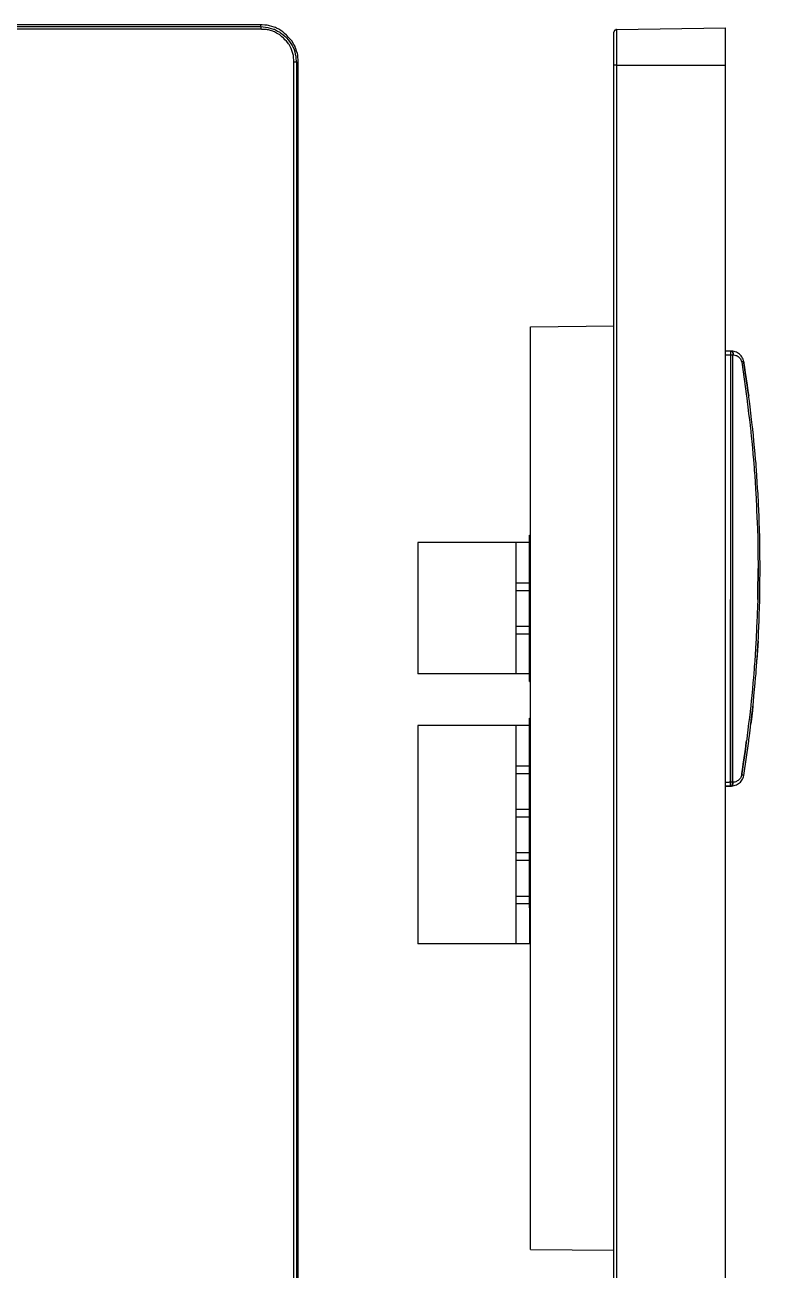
# Model space of a CAD drawing. Header units: centimetres. Extents: x -8.4 to 3.9, y -8 to 8.
# Drawn here: x -2.04 to 3.89, y -2.03 to 8 of the extents above; entities that cross this region are included whole.
import ezdxf

# ---------------------------------------------------------------- set-up
doc = ezdxf.new("R2010")
doc.units = ezdxf.units.CM
doc.header["$MEASUREMENT"] = 0
doc.layers.add('Layer 1', color=7, linetype='Continuous')

msp = doc.modelspace()

# ---------------------------------------------------------------- linework, layer by layer
at = {"layer": 'Layer 1', "lineweight": 25}
for points in [[(-0.13759, 8.001), (-0.13759, 8.001), (-8.05745, 8.001), (-8.05745, 8.001)], [(-8.05745, 7.98688), (-8.05745, 7.98688), (-0.13759, 7.98688), (-0.13759, 7.98688)], [(-0.13759, 7.96572), (-0.13759, 7.96572), (-8.05745, 7.96572), (-8.05745, 7.96572)], [(-0.13759, 7.98688), (-0.13759, 7.98688), (-0.13759, 8.001), (-0.13759, 8.001)], [(2.72659, 7.96325), (2.72659, 7.96325), (3.60501, 7.97736), (3.60501, 7.97736)], [(0.127, -3.937), (0.127, -3.937), (0.127, 7.70113), (0.127, 7.70113)], [(0.14816, 7.70113), (0.14816, 7.70113), (0.14816, -3.937), (0.14816, -3.937)], [(0.14816, 7.70113), (0.14816, 7.70113), (0.16227, 7.70113), (0.16227, 7.70113)], [(0.16227, -3.937), (0.16227, -3.937), (0.16227, 7.70113), (0.16227, 7.70113)], [(2.70543, -3.96416), (2.70543, -3.96416), (2.70543, 7.6775), (2.70543, 7.6775)], [(2.72659, 7.6775), (2.72659, 7.6775), (3.60501, 7.6775), (3.60501, 7.6775)], [(2.72659, 7.6775), (2.72659, 7.6775), (2.72659, -3.96416), (2.72659, -3.96416)], [(3.60501, -3.96416), (3.60501, -3.96416), (3.60501, 7.6775), (3.60501, 7.6775)], [(2.03338, 5.56966), (2.03338, 5.56966), (2.70543, 5.57606), (2.70543, 5.57606)], [(2.03338, -1.86337), (2.03338, -1.86337), (2.03338, 5.56966), (2.03338, 5.56966)], [(3.64513, 5.37256), (3.64513, 5.37256), (3.60501, 5.37366), (3.60501, 5.37366)], [(3.60501, 5.34368), (3.60501, 5.34368), (3.64513, 5.34257), (3.64513, 5.34257)], [(3.65571, 5.37256), (3.65571, 5.37256), (3.65394, 5.37256), (3.65394, 5.37256)], [(3.66629, 1.89946), (3.66629, 1.89946), (3.66629, 5.34257), (3.66629, 5.34257)], [(3.66629, 5.34257), (3.66629, 5.34257), (3.66806, 5.34257), (3.66806, 5.34257)], [(1.91697, 3.83046), (1.91697, 3.83046), (1.12675, 3.83046), (1.12675, 3.83046)], [(1.12675, 3.83046), (1.12675, 3.83046), (1.12675, 2.77213), (1.12675, 2.77213)], [(1.91697, 3.83046), (1.91697, 3.83046), (1.91697, 2.77213), (1.91697, 2.77213)], [(2.02633, 3.83046), (2.02633, 3.83046), (1.91697, 3.83046), (1.91697, 3.83046)], [(2.02633, 3.89044), (2.02633, 3.89044), (2.03338, 3.89044), (2.03338, 3.89044)], [(2.02633, 2.71216), (2.02633, 2.71216), (2.02633, 3.89044), (2.02633, 3.89044)], [(2.02633, 3.83046), (2.02633, 3.83046), (2.02633, 3.89044), (2.02633, 3.89044)], [(2.02633, 3.83046), (2.02633, 3.83046), (2.02633, 3.50591), (2.02633, 3.50591)], [(1.91697, 3.50591), (1.91697, 3.50591), (2.02633, 3.50591), (2.02633, 3.50591)], [(1.91697, 3.44594), (1.91697, 3.44594), (2.02633, 3.44594), (2.02633, 3.44594)], [(2.02633, 3.44594), (2.02633, 3.44594), (2.02633, 3.50591), (2.02633, 3.50591)], [(2.02633, 3.44594), (2.02633, 3.44594), (2.02633, 3.15666), (2.02633, 3.15666)], [(1.91697, 3.15666), (1.91697, 3.15666), (2.02633, 3.15666), (2.02633, 3.15666)], [(2.02633, 3.09669), (2.02633, 3.09669), (2.02633, 3.15666), (2.02633, 3.15666)], [(1.91697, 3.09669), (1.91697, 3.09669), (2.02633, 3.09669), (2.02633, 3.09669)], [(2.02633, 3.09669), (2.02633, 3.09669), (2.02633, 2.77213), (2.02633, 2.77213)], [(3.85969, 2.88657), (3.85969, 2.88657), (3.85971, 2.88689), (3.85971, 2.88689)], [(1.91697, 2.77213), (1.91697, 2.77213), (1.12675, 2.77213), (1.12675, 2.77213)], [(2.02633, 2.77213), (2.02633, 2.77213), (1.91697, 2.77213), (1.91697, 2.77213)], [(2.02633, 2.71216), (2.02633, 2.71216), (2.02633, 2.77213), (2.02633, 2.77213)], [(2.02633, 2.71216), (2.02633, 2.71216), (2.03338, 2.71216), (2.03338, 2.71216)], [(2.02633, 2.41583), (2.02633, 2.41583), (2.03338, 2.41583), (2.03338, 2.41583)], [(2.02633, 0.8883), (2.02633, 0.8883), (2.02633, 2.41583), (2.02633, 2.41583)], [(2.02633, 2.35585), (2.02633, 2.35585), (2.02633, 2.41583), (2.02633, 2.41583)], [(1.91697, 2.35585), (1.91697, 2.35585), (1.12675, 2.35585), (1.12675, 2.35585)], [(1.12675, 2.35585), (1.12675, 2.35585), (1.12675, 0.59902), (1.12675, 0.59902)], [(1.91697, 2.35585), (1.91697, 2.35585), (1.91697, 0.59902), (1.91697, 0.59902)], [(2.02633, 2.35585), (2.02633, 2.35585), (1.91697, 2.35585), (1.91697, 2.35585)], [(2.02633, 2.35585), (2.02633, 2.35585), (2.02633, 2.0313), (2.02633, 2.0313)], [(1.91697, 2.0313), (1.91697, 2.0313), (2.02633, 2.0313), (2.02633, 2.0313)], [(2.02633, 1.97133), (2.02633, 1.97133), (2.02633, 2.0313), (2.02633, 2.0313)], [(1.91697, 1.97133), (1.91697, 1.97133), (2.02633, 1.97133), (2.02633, 1.97133)], [(2.02633, 1.97133), (2.02633, 1.97133), (2.02633, 1.68205), (2.02633, 1.68205)], [(3.64513, 1.89946), (3.64513, 1.89946), (3.63686, 1.89931), (3.63686, 1.89931)], [(3.65394, 1.86947), (3.65394, 1.86947), (3.65571, 1.86947), (3.65571, 1.86947)], [(3.66806, 1.89946), (3.66806, 1.89946), (3.66629, 1.89946), (3.66629, 1.89946)], [(1.91697, 1.68205), (1.91697, 1.68205), (2.02633, 1.68205), (2.02633, 1.68205)], [(1.91697, 1.62208), (1.91697, 1.62208), (2.02633, 1.62208), (2.02633, 1.62208)], [(2.02633, 1.62208), (2.02633, 1.62208), (2.02633, 1.68205), (2.02633, 1.68205)], [(2.02633, 1.62208), (2.02633, 1.62208), (2.02633, 1.3328), (2.02633, 1.3328)], [(1.91697, 1.3328), (1.91697, 1.3328), (2.02633, 1.3328), (2.02633, 1.3328)], [(2.02633, 1.27283), (2.02633, 1.27283), (2.02633, 1.3328), (2.02633, 1.3328)], [(1.91697, 1.27283), (1.91697, 1.27283), (2.02633, 1.27283), (2.02633, 1.27283)], [(2.02633, 1.27283), (2.02633, 1.27283), (2.02633, 0.98355), (2.02633, 0.98355)], [(1.91697, 0.98355), (1.91697, 0.98355), (2.02633, 0.98355), (2.02633, 0.98355)], [(1.91697, 0.92358), (1.91697, 0.92358), (2.02633, 0.92358), (2.02633, 0.92358)], [(2.02633, 0.92358), (2.02633, 0.92358), (2.02633, 0.98355), (2.02633, 0.98355)], [(2.02633, 0.92358), (2.02633, 0.92358), (2.02633, 0.59902), (2.02633, 0.59902)], [(2.02633, 0.8883), (2.02633, 0.8883), (2.03338, 0.8883), (2.03338, 0.8883)], [(2.03338, 0.63077), (2.03338, 0.63077), (2.02633, 0.63077), (2.02633, 0.63077)], [(1.91697, 0.59902), (1.91697, 0.59902), (1.12675, 0.59902), (1.12675, 0.59902)], [(2.02633, 0.59902), (2.02633, 0.59902), (1.91697, 0.59902), (1.91697, 0.59902)], [(2.03338, -1.86337), (2.03338, -1.86337), (2.70543, -1.86977), (2.70543, -1.86977)]]:
    msp.add_open_spline(points, degree=3, dxfattribs=at)
for points, knots in [([(0.16227, 7.70113), (0.16227, 7.70113), (0.15875, 7.76111), (0.15875, 7.76111), (0.15875, 7.76111), (0.15875, 7.76111), (0.14111, 7.81755), (0.14111, 7.81755), (0.14111, 7.81755), (0.14111, 7.81755), (0.11289, 7.87047), (0.11289, 7.87047), (0.11289, 7.87047), (0.11289, 7.87047), (0.07408, 7.9128), (0.07408, 7.9128), (0.07408, 7.9128), (0.07408, 7.9128), (0.03175, 7.95161), (0.03175, 7.95161), (0.03175, 7.95161), (0.03175, 7.95161), (-0.02117, 7.97983), (-0.02117, 7.97983), (-0.02117, 7.97983), (-0.02117, 7.97983), (-0.07761, 7.99747), (-0.07761, 7.99747), (-0.07761, 7.99747), (-0.07761, 7.99747), (-0.13759, 8.001), (-0.13759, 8.001)], [0, 0, 0, 0, 0.11111111, 0.11111111, 0.11111111, 0.11111112, 0.22222222, 0.22222222, 0.22222222, 0.22222223, 0.33333333, 0.33333333, 0.33333333, 0.33333334, 0.44444444, 0.44444444, 0.44444444, 0.44444445, 0.55555556, 0.55555556, 0.55555556, 0.55555557, 0.66666667, 0.66666667, 0.66666667, 0.66666668, 0.77777778, 0.77777778, 0.77777778, 0.77777779, 1, 1, 1, 1]), ([(-0.13759, 7.98688), (-0.13759, 7.98688), (-0.08114, 7.97983), (-0.08114, 7.97983), (-0.08114, 7.97983), (-0.08114, 7.97983), (-0.02823, 7.96572), (-0.02823, 7.96572), (-0.02823, 7.96572), (-0.02823, 7.96572), (0.02116, 7.9375), (0.02116, 7.9375), (0.02116, 7.9375), (0.02116, 7.9375), (0.0635, 7.90222), (0.0635, 7.90222), (0.0635, 7.90222), (0.0635, 7.90222), (0.09877, 7.85988), (0.09877, 7.85988), (0.09877, 7.85988), (0.09877, 7.85988), (0.127, 7.8105), (0.127, 7.8105), (0.127, 7.8105), (0.127, 7.8105), (0.14111, 7.75758), (0.14111, 7.75758), (0.14111, 7.75758), (0.14111, 7.75758), (0.14816, 7.70113), (0.14816, 7.70113)], [0, 0, 0, 0, 0.11111111, 0.11111111, 0.11111111, 0.11111112, 0.22222222, 0.22222222, 0.22222222, 0.22222223, 0.33333333, 0.33333333, 0.33333333, 0.33333334, 0.44444444, 0.44444444, 0.44444444, 0.44444445, 0.55555556, 0.55555556, 0.55555556, 0.55555557, 0.66666667, 0.66666667, 0.66666667, 0.66666668, 0.77777778, 0.77777778, 0.77777778, 0.77777779, 1, 1, 1, 1]), ([(-0.13759, 7.98688), (-0.13759, 7.98688), (-0.13759, 7.98688), (-0.13759, 7.98688), (-0.13759, 7.98688), (-0.13759, 7.98688), (-0.13759, 7.98336), (-0.13759, 7.98336), (-0.13759, 7.98336), (-0.13759, 7.98336), (-0.13759, 7.97983), (-0.13759, 7.97983), (-0.13759, 7.97983), (-0.13759, 7.97983), (-0.13759, 7.9763), (-0.13759, 7.9763), (-0.13759, 7.9763), (-0.13759, 7.9763), (-0.13759, 7.96925), (-0.13759, 7.96925), (-0.13759, 7.96925), (-0.13759, 7.96925), (-0.13759, 7.96572), (-0.13759, 7.96572)], [0, 0, 0, 0, 0.14285714, 0.14285714, 0.14285714, 0.14285715, 0.28571429, 0.28571429, 0.28571429, 0.2857143, 0.42857143, 0.42857143, 0.42857143, 0.42857144, 0.57142857, 0.57142857, 0.57142857, 0.57142858, 0.71428571, 0.71428571, 0.71428571, 0.71428572, 1, 1, 1, 1]), ([(0.127, 7.70113), (0.127, 7.70113), (0.12347, 7.75405), (0.12347, 7.75405), (0.12347, 7.75405), (0.12347, 7.75405), (0.10936, 7.80344), (0.10936, 7.80344), (0.10936, 7.80344), (0.10936, 7.80344), (0.08466, 7.8493), (0.08466, 7.8493), (0.08466, 7.8493), (0.08466, 7.8493), (0.04939, 7.88811), (0.04939, 7.88811), (0.04939, 7.88811), (0.04939, 7.88811), (0.01058, 7.92338), (0.01058, 7.92338), (0.01058, 7.92338), (0.01058, 7.92338), (-0.03528, 7.94808), (-0.03528, 7.94808), (-0.03528, 7.94808), (-0.03528, 7.94808), (-0.08467, 7.96219), (-0.08467, 7.96219), (-0.08467, 7.96219), (-0.08467, 7.96219), (-0.13759, 7.96572), (-0.13759, 7.96572)], [0, 0, 0, 0, 0.11111111, 0.11111111, 0.11111111, 0.11111112, 0.22222222, 0.22222222, 0.22222222, 0.22222223, 0.33333333, 0.33333333, 0.33333333, 0.33333334, 0.44444444, 0.44444444, 0.44444444, 0.44444445, 0.55555556, 0.55555556, 0.55555556, 0.55555557, 0.66666667, 0.66666667, 0.66666667, 0.66666668, 0.77777778, 0.77777778, 0.77777778, 0.77777779, 1, 1, 1, 1]), ([(2.72659, 7.96325), (2.72659, 7.96325), (2.72307, 7.96325), (2.72307, 7.96325), (2.72307, 7.96325), (2.72307, 7.96325), (2.71954, 7.95972), (2.71954, 7.95972), (2.71954, 7.95972), (2.71954, 7.95972), (2.71601, 7.95972), (2.71601, 7.95972), (2.71601, 7.95972), (2.71601, 7.95972), (2.71248, 7.9562), (2.71248, 7.9562), (2.71248, 7.9562), (2.71248, 7.9562), (2.70895, 7.95267), (2.70895, 7.95267), (2.70895, 7.95267), (2.70895, 7.95267), (2.70895, 7.94914), (2.70895, 7.94914), (2.70895, 7.94914), (2.70895, 7.94914), (2.70543, 7.94561), (2.70543, 7.94561), (2.70543, 7.94561), (2.70543, 7.94561), (2.70543, 7.94209), (2.70543, 7.94209)], [0, 0, 0, 0, 0.11111111, 0.11111111, 0.11111111, 0.11111112, 0.22222222, 0.22222222, 0.22222222, 0.22222223, 0.33333333, 0.33333333, 0.33333333, 0.33333334, 0.44444444, 0.44444444, 0.44444444, 0.44444445, 0.55555556, 0.55555556, 0.55555556, 0.55555557, 0.66666667, 0.66666667, 0.66666667, 0.66666668, 0.77777778, 0.77777778, 0.77777778, 0.77777779, 1, 1, 1, 1]), ([(2.70543, 7.6775), (2.70543, 7.6775), (2.70543, 7.73042), (2.70543, 7.73042), (2.70543, 7.73042), (2.70543, 7.73042), (2.70543, 7.77981), (2.70543, 7.77981), (2.70543, 7.77981), (2.70543, 7.77981), (2.70543, 7.82567), (2.70543, 7.82567), (2.70543, 7.82567), (2.70543, 7.82567), (2.70543, 7.86447), (2.70543, 7.86447), (2.70543, 7.86447), (2.70543, 7.86447), (2.70543, 7.89622), (2.70543, 7.89622), (2.70543, 7.89622), (2.70543, 7.89622), (2.70543, 7.92092), (2.70543, 7.92092), (2.70543, 7.92092), (2.70543, 7.92092), (2.70543, 7.93856), (2.70543, 7.93856), (2.70543, 7.93856), (2.70543, 7.93856), (2.70543, 7.94209), (2.70543, 7.94209)], [0, 0, 0, 0, 0.11111111, 0.11111111, 0.11111111, 0.11111112, 0.22222222, 0.22222222, 0.22222222, 0.22222223, 0.33333333, 0.33333333, 0.33333333, 0.33333334, 0.44444444, 0.44444444, 0.44444444, 0.44444445, 0.55555556, 0.55555556, 0.55555556, 0.55555557, 0.66666667, 0.66666667, 0.66666667, 0.66666668, 0.77777778, 0.77777778, 0.77777778, 0.77777779, 1, 1, 1, 1]), ([(2.72659, 7.96325), (2.72659, 7.96325), (2.72659, 7.9562), (2.72659, 7.9562), (2.72659, 7.9562), (2.72659, 7.9562), (2.72659, 7.94209), (2.72659, 7.94209), (2.72659, 7.94209), (2.72659, 7.94209), (2.72659, 7.91386), (2.72659, 7.91386), (2.72659, 7.91386), (2.72659, 7.91386), (2.72659, 7.87859), (2.72659, 7.87859), (2.72659, 7.87859), (2.72659, 7.87859), (2.72659, 7.83625), (2.72659, 7.83625), (2.72659, 7.83625), (2.72659, 7.83625), (2.72659, 7.78686), (2.72659, 7.78686), (2.72659, 7.78686), (2.72659, 7.78686), (2.72659, 7.73395), (2.72659, 7.73395), (2.72659, 7.73395), (2.72659, 7.73395), (2.72659, 7.6775), (2.72659, 7.6775)], [0, 0, 0, 0, 0.11111111, 0.11111111, 0.11111111, 0.11111112, 0.22222222, 0.22222222, 0.22222222, 0.22222223, 0.33333333, 0.33333333, 0.33333333, 0.33333334, 0.44444444, 0.44444444, 0.44444444, 0.44444445, 0.55555556, 0.55555556, 0.55555556, 0.55555557, 0.66666667, 0.66666667, 0.66666667, 0.66666668, 0.77777778, 0.77777778, 0.77777778, 0.77777779, 1, 1, 1, 1]), ([(3.60501, 7.6775), (3.60501, 7.6775), (3.60501, 7.73747), (3.60501, 7.73747), (3.60501, 7.73747), (3.60501, 7.73747), (3.60501, 7.79392), (3.60501, 7.79392), (3.60501, 7.79392), (3.60501, 7.79392), (3.60501, 7.84331), (3.60501, 7.84331), (3.60501, 7.84331), (3.60501, 7.84331), (3.60501, 7.88917), (3.60501, 7.88917), (3.60501, 7.88917), (3.60501, 7.88917), (3.60501, 7.92797), (3.60501, 7.92797), (3.60501, 7.92797), (3.60501, 7.92797), (3.60501, 7.9562), (3.60501, 7.9562), (3.60501, 7.9562), (3.60501, 7.9562), (3.60501, 7.97031), (3.60501, 7.97031), (3.60501, 7.97031), (3.60501, 7.97031), (3.60501, 7.97736), (3.60501, 7.97736)], [0, 0, 0, 0, 0.11111111, 0.11111111, 0.11111111, 0.11111112, 0.22222222, 0.22222222, 0.22222222, 0.22222223, 0.33333333, 0.33333333, 0.33333333, 0.33333334, 0.44444444, 0.44444444, 0.44444444, 0.44444445, 0.55555556, 0.55555556, 0.55555556, 0.55555557, 0.66666667, 0.66666667, 0.66666667, 0.66666668, 0.77777778, 0.77777778, 0.77777778, 0.77777779, 1, 1, 1, 1]), ([(0.14816, 7.70113), (0.14816, 7.70113), (0.14816, 7.70113), (0.14816, 7.70113), (0.14816, 7.70113), (0.14816, 7.70113), (0.14464, 7.70113), (0.14464, 7.70113), (0.14464, 7.70113), (0.14464, 7.70113), (0.14111, 7.70113), (0.14111, 7.70113), (0.14111, 7.70113), (0.14111, 7.70113), (0.13758, 7.70113), (0.13758, 7.70113), (0.13758, 7.70113), (0.13758, 7.70113), (0.13405, 7.70113), (0.13405, 7.70113), (0.13405, 7.70113), (0.13405, 7.70113), (0.13052, 7.70113), (0.13052, 7.70113), (0.13052, 7.70113), (0.13052, 7.70113), (0.127, 7.70113), (0.127, 7.70113)], [0, 0, 0, 0, 0.125, 0.125, 0.125, 0.12500001, 0.25, 0.25, 0.25, 0.25000001, 0.375, 0.375, 0.375, 0.37500001, 0.5, 0.5, 0.5, 0.50000001, 0.625, 0.625, 0.625, 0.62500001, 0.75, 0.75, 0.75, 0.75000001, 1, 1, 1, 1]), ([(2.72659, 7.6775), (2.72659, 7.6775), (2.72307, 7.6775), (2.72307, 7.6775), (2.72307, 7.6775), (2.72307, 7.6775), (2.71954, 7.6775), (2.71954, 7.6775), (2.71954, 7.6775), (2.71954, 7.6775), (2.71601, 7.6775), (2.71601, 7.6775), (2.71601, 7.6775), (2.71601, 7.6775), (2.71248, 7.6775), (2.71248, 7.6775), (2.71248, 7.6775), (2.71248, 7.6775), (2.70895, 7.6775), (2.70895, 7.6775), (2.70895, 7.6775), (2.70895, 7.6775), (2.70543, 7.6775), (2.70543, 7.6775)], [0, 0, 0, 0, 0.14285714, 0.14285714, 0.14285714, 0.14285715, 0.28571429, 0.28571429, 0.28571429, 0.2857143, 0.42857143, 0.42857143, 0.42857143, 0.42857144, 0.57142857, 0.57142857, 0.57142857, 0.57142858, 0.71428571, 0.71428571, 0.71428571, 0.71428572, 1, 1, 1, 1]), ([(3.64513, 5.37256), (3.64513, 5.37256), (3.64513, 5.37256), (3.64513, 5.37256), (3.64513, 5.37256), (3.64513, 5.37256), (3.64513, 5.37079), (3.64513, 5.37079), (3.64513, 5.37079), (3.64513, 5.37079), (3.64513, 5.36726), (3.64513, 5.36726), (3.64513, 5.36726), (3.64513, 5.36726), (3.64513, 5.36374), (3.64513, 5.36374), (3.64513, 5.36374), (3.64513, 5.36374), (3.64513, 5.36021), (3.64513, 5.36021), (3.64513, 5.36021), (3.64513, 5.36021), (3.64513, 5.35492), (3.64513, 5.35492), (3.64513, 5.35492), (3.64513, 5.35492), (3.64513, 5.34962), (3.64513, 5.34962), (3.64513, 5.34962), (3.64513, 5.34962), (3.64513, 5.34257), (3.64513, 5.34257)], [0, 0, 0, 0, 0.11111111, 0.11111111, 0.11111111, 0.11111112, 0.22222222, 0.22222222, 0.22222222, 0.22222223, 0.33333333, 0.33333333, 0.33333333, 0.33333334, 0.44444444, 0.44444444, 0.44444444, 0.44444445, 0.55555556, 0.55555556, 0.55555556, 0.55555557, 0.66666667, 0.66666667, 0.66666667, 0.66666668, 0.77777778, 0.77777778, 0.77777778, 0.77777779, 1, 1, 1, 1]), ([(3.65394, 5.37256), (3.65394, 5.37256), (3.65042, 5.37256), (3.65042, 5.37256), (3.65042, 5.37256), (3.65042, 5.37256), (3.64865, 5.37256), (3.64865, 5.37256), (3.64865, 5.37256), (3.64865, 5.37256), (3.64513, 5.37256), (3.64513, 5.37256)], [0, 0, 0, 0, 0.25, 0.25, 0.25, 0.25000001, 0.5, 0.5, 0.5, 0.50000001, 1, 1, 1, 1]), ([(3.64513, 5.34257), (3.64513, 5.34257), (3.64513, 3.37101), (3.64513, 3.37101), (3.64513, 3.37101), (3.64513, 3.37101), (3.64513, 1.89946), (3.64513, 1.89946), (3.64513, 1.89946), (3.64513, 1.89946), (3.64513, 3.37101), (3.64513, 3.37101), (3.64513, 3.37101), (3.64513, 3.37101), (3.64513, 1.89946), (3.64513, 1.89946), (3.64513, 1.89946), (3.64513, 1.89946), (3.64513, 3.37101), (3.64513, 3.37101), (3.64513, 3.37101), (3.64513, 3.37101), (3.64513, 1.89946), (3.64513, 1.89946), (3.64513, 1.89946), (3.64513, 1.89946), (3.64513, 3.37101), (3.64513, 3.37101), (3.64513, 3.37101), (3.64513, 3.37101), (3.64513, 1.89946), (3.64513, 1.89946), (3.64513, 1.89946), (3.64513, 1.89946), (3.64513, 3.37101), (3.64513, 3.37101)], [0, 0, 0, 0, 0.1, 0.1, 0.1, 0.10000001, 0.2, 0.2, 0.2, 0.20000001, 0.3, 0.3, 0.3, 0.30000001, 0.4, 0.4, 0.4, 0.40000001, 0.5, 0.5, 0.5, 0.50000001, 0.6, 0.6, 0.6, 0.60000001, 0.7, 0.7, 0.7, 0.70000001, 0.8, 0.8, 0.8, 0.80000001, 1, 1, 1, 1]), ([(3.64513, 5.34257), (3.64513, 5.34257), (3.65218, 5.34257), (3.65218, 5.34257), (3.65218, 5.34257), (3.65218, 5.34257), (3.65924, 5.34257), (3.65924, 5.34257), (3.65924, 5.34257), (3.65924, 5.34257), (3.66629, 5.34257), (3.66629, 5.34257)], [0, 0, 0, 0, 0.25, 0.25, 0.25, 0.25000001, 0.5, 0.5, 0.5, 0.50000001, 1, 1, 1, 1]), ([(3.65394, 5.37256), (3.65394, 5.37256), (3.65571, 5.37256), (3.65571, 5.37256), (3.65571, 5.37256), (3.65571, 5.37256), (3.65747, 5.37079), (3.65747, 5.37079), (3.65747, 5.37079), (3.65747, 5.37079), (3.661, 5.36726), (3.661, 5.36726), (3.661, 5.36726), (3.661, 5.36726), (3.66276, 5.36374), (3.66276, 5.36374), (3.66276, 5.36374), (3.66276, 5.36374), (3.66453, 5.36021), (3.66453, 5.36021), (3.66453, 5.36021), (3.66453, 5.36021), (3.66453, 5.35492), (3.66453, 5.35492), (3.66453, 5.35492), (3.66453, 5.35492), (3.66629, 5.34962), (3.66629, 5.34962), (3.66629, 5.34962), (3.66629, 5.34962), (3.66629, 5.34257), (3.66629, 5.34257)], [0, 0, 0, 0, 0.11111111, 0.11111111, 0.11111111, 0.11111112, 0.22222222, 0.22222222, 0.22222222, 0.22222223, 0.33333333, 0.33333333, 0.33333333, 0.33333334, 0.44444444, 0.44444444, 0.44444444, 0.44444445, 0.55555556, 0.55555556, 0.55555556, 0.55555557, 0.66666667, 0.66666667, 0.66666667, 0.66666668, 0.77777778, 0.77777778, 0.77777778, 0.77777779, 1, 1, 1, 1]), ([(3.65571, 5.37256), (3.65571, 5.37256), (3.65924, 5.37256), (3.65924, 5.37256), (3.65924, 5.37256), (3.65924, 5.37256), (3.661, 5.37079), (3.661, 5.37079), (3.661, 5.37079), (3.661, 5.37079), (3.66276, 5.36726), (3.66276, 5.36726), (3.66276, 5.36726), (3.66276, 5.36726), (3.66453, 5.36374), (3.66453, 5.36374), (3.66453, 5.36374), (3.66453, 5.36374), (3.66629, 5.36021), (3.66629, 5.36021), (3.66629, 5.36021), (3.66629, 5.36021), (3.66806, 5.35492), (3.66806, 5.35492), (3.66806, 5.35492), (3.66806, 5.35492), (3.66806, 5.34962), (3.66806, 5.34962), (3.66806, 5.34962), (3.66806, 5.34962), (3.66806, 5.34257), (3.66806, 5.34257)], [0, 0, 0, 0, 0.11111111, 0.11111111, 0.11111111, 0.11111112, 0.22222222, 0.22222222, 0.22222222, 0.22222223, 0.33333333, 0.33333333, 0.33333333, 0.33333334, 0.44444444, 0.44444444, 0.44444444, 0.44444445, 0.55555556, 0.55555556, 0.55555556, 0.55555557, 0.66666667, 0.66666667, 0.66666667, 0.66666668, 0.77777778, 0.77777778, 0.77777778, 0.77777779, 1, 1, 1, 1]), ([(3.75272, 5.28789), (3.75272, 5.28789), (3.74743, 5.30729), (3.74743, 5.30729), (3.74743, 5.30729), (3.74743, 5.30729), (3.73861, 5.32669), (3.73861, 5.32669), (3.73861, 5.32669), (3.73861, 5.32669), (3.72626, 5.34081), (3.72626, 5.34081), (3.72626, 5.34081), (3.72626, 5.34081), (3.71215, 5.35492), (3.71215, 5.35492), (3.71215, 5.35492), (3.71215, 5.35492), (3.69451, 5.36374), (3.69451, 5.36374), (3.69451, 5.36374), (3.69451, 5.36374), (3.67511, 5.37079), (3.67511, 5.37079), (3.67511, 5.37079), (3.67511, 5.37079), (3.65571, 5.37256), (3.65571, 5.37256)], [0, 0, 0, 0, 0.125, 0.125, 0.125, 0.12500001, 0.25, 0.25, 0.25, 0.25000001, 0.375, 0.375, 0.375, 0.37500001, 0.5, 0.5, 0.5, 0.50000001, 0.625, 0.625, 0.625, 0.62500001, 0.75, 0.75, 0.75, 0.75000001, 1, 1, 1, 1]), ([(3.66806, 5.34257), (3.66806, 5.34257), (3.68217, 5.34081), (3.68217, 5.34081), (3.68217, 5.34081), (3.68217, 5.34081), (3.69451, 5.33728), (3.69451, 5.33728), (3.69451, 5.33728), (3.69451, 5.33728), (3.70686, 5.33022), (3.70686, 5.33022), (3.70686, 5.33022), (3.70686, 5.33022), (3.71744, 5.3214), (3.71744, 5.3214), (3.71744, 5.3214), (3.71744, 5.3214), (3.72626, 5.31082), (3.72626, 5.31082), (3.72626, 5.31082), (3.72626, 5.31082), (3.73332, 5.29671), (3.73332, 5.29671), (3.73332, 5.29671), (3.73332, 5.29671), (3.73685, 5.28436), (3.73685, 5.28436)], [0, 0, 0, 0, 0.125, 0.125, 0.125, 0.12500001, 0.25, 0.25, 0.25, 0.25000001, 0.375, 0.375, 0.375, 0.37500001, 0.5, 0.5, 0.5, 0.50000001, 0.625, 0.625, 0.625, 0.62500001, 0.75, 0.75, 0.75, 0.75000001, 1, 1, 1, 1]), ([(3.75272, 5.28789), (3.75272, 5.28789), (3.75272, 5.28789), (3.75272, 5.28789), (3.75272, 5.28789), (3.75272, 5.28789), (3.75096, 5.28789), (3.75096, 5.28789), (3.75096, 5.28789), (3.75096, 5.28789), (3.74919, 5.28612), (3.74919, 5.28612), (3.74919, 5.28612), (3.74919, 5.28612), (3.74567, 5.28612), (3.74567, 5.28612), (3.74567, 5.28612), (3.74567, 5.28612), (3.7439, 5.28612), (3.7439, 5.28612), (3.7439, 5.28612), (3.7439, 5.28612), (3.74038, 5.28436), (3.74038, 5.28436), (3.74038, 5.28436), (3.74038, 5.28436), (3.73685, 5.28436), (3.73685, 5.28436)], [0, 0, 0, 0, 0.125, 0.125, 0.125, 0.12500001, 0.25, 0.25, 0.25, 0.25000001, 0.375, 0.375, 0.375, 0.37500001, 0.5, 0.5, 0.5, 0.50000001, 0.625, 0.625, 0.625, 0.62500001, 0.75, 0.75, 0.75, 0.75000001, 1, 1, 1, 1]), ([(3.73685, 5.28436), (3.73685, 5.28436), (3.77565, 5.00919), (3.77565, 5.00919), (3.77565, 5.00919), (3.77565, 5.00919), (3.80917, 4.73226), (3.80917, 4.73226), (3.80917, 4.73226), (3.80917, 4.73226), (3.83563, 4.45533), (3.83563, 4.45533), (3.83563, 4.45533), (3.83563, 4.45533), (3.85326, 4.1784), (3.85326, 4.1784), (3.85326, 4.1784), (3.85326, 4.1784), (3.86561, 3.89971), (3.86561, 3.89971), (3.86561, 3.89971), (3.86561, 3.89971), (3.86914, 3.62101), (3.86914, 3.62101), (3.86914, 3.62101), (3.86914, 3.62101), (3.86595, 3.37101), (3.86595, 3.37101), (3.86595, 3.37101), (3.86595, 3.37101), (3.86914, 3.62101), (3.86914, 3.62101)], [0, 0, 0, 0, 0.11111111, 0.11111111, 0.11111111, 0.11111112, 0.22222222, 0.22222222, 0.22222222, 0.22222223, 0.33333333, 0.33333333, 0.33333333, 0.33333334, 0.44444444, 0.44444444, 0.44444444, 0.44444445, 0.55555556, 0.55555556, 0.55555556, 0.55555557, 0.66666667, 0.66666667, 0.66666667, 0.66666668, 0.77777778, 0.77777778, 0.77777778, 0.77777779, 1, 1, 1, 1]), ([(3.86914, 3.03581), (3.86914, 3.03581), (3.8709, 3.06362), (3.8709, 3.06362), (3.8709, 3.06362), (3.8709, 3.06362), (3.88149, 3.34232), (3.88149, 3.34232), (3.88149, 3.34232), (3.88149, 3.34232), (3.88501, 3.62101), (3.88501, 3.62101), (3.88501, 3.62101), (3.88501, 3.62101), (3.88149, 3.89971), (3.88149, 3.89971), (3.88149, 3.89971), (3.88149, 3.89971), (3.8709, 4.18017), (3.8709, 4.18017), (3.8709, 4.18017), (3.8709, 4.18017), (3.85326, 4.4571), (3.85326, 4.4571), (3.85326, 4.4571), (3.85326, 4.4571), (3.82681, 4.73579), (3.82681, 4.73579), (3.82681, 4.73579), (3.82681, 4.73579), (3.79329, 5.01272), (3.79329, 5.01272), (3.79329, 5.01272), (3.79329, 5.01272), (3.75272, 5.28789), (3.75272, 5.28789), (3.75272, 5.28789), (3.75272, 5.28789), (3.79329, 5.01272), (3.79329, 5.01272), (3.79329, 5.01272), (3.79329, 5.01272), (3.75272, 5.28789), (3.75272, 5.28789)], [0, 0, 0, 0, 0.08333333, 0.08333333, 0.08333333, 0.08333334, 0.16666667, 0.16666667, 0.16666667, 0.16666668, 0.25, 0.25, 0.25, 0.25000001, 0.33333333, 0.33333333, 0.33333333, 0.33333334, 0.41666667, 0.41666667, 0.41666667, 0.41666668, 0.5, 0.5, 0.5, 0.50000001, 0.58333333, 0.58333333, 0.58333333, 0.58333334, 0.66666667, 0.66666667, 0.66666667, 0.66666668, 0.75, 0.75, 0.75, 0.75000001, 0.83333333, 0.83333333, 0.83333333, 0.83333334, 1, 1, 1, 1]), ([(3.64513, 1.89417), (3.64513, 1.89417), (3.64513, 1.89946), (3.64513, 1.89946), (3.64513, 1.89946), (3.64513, 1.89946), (3.64513, 3.37101), (3.64513, 3.37101), (3.64513, 3.37101), (3.64513, 3.37101), (3.64513, 1.89946), (3.64513, 1.89946), (3.64513, 1.89946), (3.64513, 1.89946), (3.64513, 1.89417), (3.64513, 1.89417), (3.64513, 1.89417), (3.64513, 1.89417), (3.64513, 1.88887), (3.64513, 1.88887), (3.64513, 1.88887), (3.64513, 1.88887), (3.64513, 1.89417), (3.64513, 1.89417)], [0, 0, 0, 0, 0.14285714, 0.14285714, 0.14285714, 0.14285715, 0.28571429, 0.28571429, 0.28571429, 0.2857143, 0.42857143, 0.42857143, 0.42857143, 0.42857144, 0.57142857, 0.57142857, 0.57142857, 0.57142858, 0.71428571, 0.71428571, 0.71428571, 0.71428572, 1, 1, 1, 1]), ([(3.64513, 1.89946), (3.64513, 1.89946), (3.64513, 1.89417), (3.64513, 1.89417), (3.64513, 1.89417), (3.64513, 1.89417), (3.64513, 1.89946), (3.64513, 1.89946), (3.64513, 1.89946), (3.64513, 1.89946), (3.64513, 3.37101), (3.64513, 3.37101), (3.64513, 3.37101), (3.64513, 3.37101), (3.64513, 1.89946), (3.64513, 1.89946)], [0, 0, 0, 0, 0.2, 0.2, 0.2, 0.20000001, 0.4, 0.4, 0.4, 0.40000001, 0.6, 0.6, 0.6, 0.60000001, 1, 1, 1, 1]), ([(3.86595, 3.37101), (3.86595, 3.37101), (3.86561, 3.34408), (3.86561, 3.34408), (3.86561, 3.34408), (3.86561, 3.34408), (3.85934, 3.20261), (3.85934, 3.20261)], [0, 0, 0, 0, 0.33333333, 0.33333333, 0.33333333, 0.33333334, 1, 1, 1, 1]), ([(3.85933, 3.20242), (3.85933, 3.20242), (3.85326, 3.06539), (3.85326, 3.06539), (3.85326, 3.06539), (3.85326, 3.06539), (3.83563, 2.78846), (3.83563, 2.78846), (3.83563, 2.78846), (3.83563, 2.78846), (3.80917, 2.50976), (3.80917, 2.50976), (3.80917, 2.50976), (3.80917, 2.50976), (3.77565, 2.2346), (3.77565, 2.2346), (3.77565, 2.2346), (3.77565, 2.2346), (3.73685, 1.95943), (3.73685, 1.95943), (3.73685, 1.95943), (3.73685, 1.95943), (3.77565, 2.2346), (3.77565, 2.2346)], [0, 0, 0, 0, 0.14285714, 0.14285714, 0.14285714, 0.14285715, 0.28571429, 0.28571429, 0.28571429, 0.2857143, 0.42857143, 0.42857143, 0.42857143, 0.42857144, 0.57142857, 0.57142857, 0.57142857, 0.57142858, 0.71428571, 0.71428571, 0.71428571, 0.71428572, 1, 1, 1, 1]), ([(3.85934, 3.20261), (3.85934, 3.20261), (3.85933, 3.20242), (3.85933, 3.20242), (3.85933, 3.20242), (3.85933, 3.20242), (3.85934, 3.20261), (3.85934, 3.20261)], [0, 0, 0, 0, 0.33333333, 0.33333333, 0.33333333, 0.33333334, 1, 1, 1, 1]), ([(3.85971, 2.88689), (3.85971, 2.88689), (3.86914, 3.03581), (3.86914, 3.03581), (3.86914, 3.03581), (3.86914, 3.03581), (3.85971, 2.88689), (3.85971, 2.88689)], [0, 0, 0, 0, 0.33333333, 0.33333333, 0.33333333, 0.33333334, 1, 1, 1, 1]), ([(3.75272, 1.95414), (3.75272, 1.95414), (3.79329, 2.23107), (3.79329, 2.23107), (3.79329, 2.23107), (3.79329, 2.23107), (3.82681, 2.508), (3.82681, 2.508), (3.82681, 2.508), (3.82681, 2.508), (3.85326, 2.78493), (3.85326, 2.78493), (3.85326, 2.78493), (3.85326, 2.78493), (3.85969, 2.88657), (3.85969, 2.88657)], [0, 0, 0, 0, 0.2, 0.2, 0.2, 0.20000001, 0.4, 0.4, 0.4, 0.40000001, 0.6, 0.6, 0.6, 0.60000001, 1, 1, 1, 1]), ([(3.82681, 2.50976), (3.82681, 2.50976), (3.82681, 2.51153), (3.82681, 2.51153), (3.82681, 2.51153), (3.82681, 2.51153), (3.82681, 2.50447), (3.82681, 2.50447), (3.82681, 2.50447), (3.82681, 2.50447), (3.82504, 2.49036), (3.82504, 2.49036), (3.82504, 2.49036), (3.82504, 2.49036), (3.82328, 2.47096), (3.82328, 2.47096), (3.82328, 2.47096), (3.82328, 2.47096), (3.81975, 2.44803), (3.81975, 2.44803), (3.81975, 2.44803), (3.81975, 2.44803), (3.81799, 2.4251), (3.81799, 2.4251), (3.81799, 2.4251), (3.81799, 2.4251), (3.81446, 2.40393), (3.81446, 2.40393), (3.81446, 2.40393), (3.81446, 2.40393), (3.81269, 2.38629), (3.81269, 2.38629), (3.81269, 2.38629), (3.81269, 2.38629), (3.81093, 2.37571), (3.81093, 2.37571), (3.81093, 2.37571), (3.81093, 2.37571), (3.81093, 2.37218), (3.81093, 2.37218)], [0, 0, 0, 0, 0.09090909, 0.09090909, 0.09090909, 0.0909091, 0.18181818, 0.18181818, 0.18181818, 0.18181819, 0.27272727, 0.27272727, 0.27272727, 0.27272728, 0.36363636, 0.36363636, 0.36363636, 0.36363637, 0.45454545, 0.45454545, 0.45454545, 0.45454546, 0.54545455, 0.54545455, 0.54545455, 0.54545456, 0.63636364, 0.63636364, 0.63636364, 0.63636365, 0.72727273, 0.72727273, 0.72727273, 0.72727274, 0.81818182, 0.81818182, 0.81818182, 0.81818183, 1, 1, 1, 1]), ([(3.65571, 1.86947), (3.65571, 1.86947), (3.67511, 1.873), (3.67511, 1.873), (3.67511, 1.873), (3.67511, 1.873), (3.69451, 1.87829), (3.69451, 1.87829), (3.69451, 1.87829), (3.69451, 1.87829), (3.71215, 1.88887), (3.71215, 1.88887), (3.71215, 1.88887), (3.71215, 1.88887), (3.72626, 1.90122), (3.72626, 1.90122), (3.72626, 1.90122), (3.72626, 1.90122), (3.73861, 1.9171), (3.73861, 1.9171), (3.73861, 1.9171), (3.73861, 1.9171), (3.74743, 1.93474), (3.74743, 1.93474), (3.74743, 1.93474), (3.74743, 1.93474), (3.75272, 1.95414), (3.75272, 1.95414)], [0, 0, 0, 0, 0.125, 0.125, 0.125, 0.12500001, 0.25, 0.25, 0.25, 0.25000001, 0.375, 0.375, 0.375, 0.37500001, 0.5, 0.5, 0.5, 0.50000001, 0.625, 0.625, 0.625, 0.62500001, 0.75, 0.75, 0.75, 0.75000001, 1, 1, 1, 1]), ([(3.73685, 1.95943), (3.73685, 1.95943), (3.73332, 1.94532), (3.73332, 1.94532), (3.73332, 1.94532), (3.73332, 1.94532), (3.72626, 1.93297), (3.72626, 1.93297), (3.72626, 1.93297), (3.72626, 1.93297), (3.71744, 1.92239), (3.71744, 1.92239), (3.71744, 1.92239), (3.71744, 1.92239), (3.70686, 1.91357), (3.70686, 1.91357), (3.70686, 1.91357), (3.70686, 1.91357), (3.69451, 1.90651), (3.69451, 1.90651), (3.69451, 1.90651), (3.69451, 1.90651), (3.68217, 1.90122), (3.68217, 1.90122), (3.68217, 1.90122), (3.68217, 1.90122), (3.66806, 1.89946), (3.66806, 1.89946)], [0, 0, 0, 0, 0.125, 0.125, 0.125, 0.12500001, 0.25, 0.25, 0.25, 0.25000001, 0.375, 0.375, 0.375, 0.37500001, 0.5, 0.5, 0.5, 0.50000001, 0.625, 0.625, 0.625, 0.62500001, 0.75, 0.75, 0.75, 0.75000001, 1, 1, 1, 1]), ([(3.75272, 1.95414), (3.75272, 1.95414), (3.75272, 1.95414), (3.75272, 1.95414), (3.75272, 1.95414), (3.75272, 1.95414), (3.75096, 1.9559), (3.75096, 1.9559), (3.75096, 1.9559), (3.75096, 1.9559), (3.74919, 1.9559), (3.74919, 1.9559), (3.74919, 1.9559), (3.74919, 1.9559), (3.74567, 1.9559), (3.74567, 1.9559), (3.74567, 1.9559), (3.74567, 1.9559), (3.7439, 1.95767), (3.7439, 1.95767), (3.7439, 1.95767), (3.7439, 1.95767), (3.74038, 1.95767), (3.74038, 1.95767), (3.74038, 1.95767), (3.74038, 1.95767), (3.73685, 1.95943), (3.73685, 1.95943)], [0, 0, 0, 0, 0.125, 0.125, 0.125, 0.12500001, 0.25, 0.25, 0.25, 0.25000001, 0.375, 0.375, 0.375, 0.37500001, 0.5, 0.5, 0.5, 0.50000001, 0.625, 0.625, 0.625, 0.62500001, 0.75, 0.75, 0.75, 0.75000001, 1, 1, 1, 1]), ([(3.63681, 1.89931), (3.63681, 1.89931), (3.60501, 1.89836), (3.60501, 1.89836), (3.60501, 1.89836), (3.60501, 1.89836), (3.63681, 1.89931), (3.63681, 1.89931)], [0, 0, 0, 0, 0.33333333, 0.33333333, 0.33333333, 0.33333334, 1, 1, 1, 1]), ([(3.60501, 1.86837), (3.60501, 1.86837), (3.63685, 1.86932), (3.63685, 1.86932), (3.63685, 1.86932), (3.63685, 1.86932), (3.60501, 1.86837), (3.60501, 1.86837)], [0, 0, 0, 0, 0.33333333, 0.33333333, 0.33333333, 0.33333334, 1, 1, 1, 1]), ([(3.63686, 1.89931), (3.63686, 1.89931), (3.63681, 1.89931), (3.63681, 1.89931), (3.63681, 1.89931), (3.63681, 1.89931), (3.63686, 1.89931), (3.63686, 1.89931)], [0, 0, 0, 0, 0.33333333, 0.33333333, 0.33333333, 0.33333334, 1, 1, 1, 1]), ([(3.63685, 1.86932), (3.63685, 1.86932), (3.6369, 1.86932), (3.6369, 1.86932), (3.6369, 1.86932), (3.6369, 1.86932), (3.64513, 1.86947), (3.64513, 1.86947), (3.64513, 1.86947), (3.64513, 1.86947), (3.64513, 1.87079), (3.64513, 1.87079), (3.64513, 1.87079), (3.64513, 1.87079), (3.64513, 1.87107), (3.64513, 1.87107), (3.64513, 1.87107), (3.64513, 1.87107), (3.64513, 1.87124), (3.64513, 1.87124), (3.64513, 1.87124), (3.64513, 1.87124), (3.64513, 1.873), (3.64513, 1.873), (3.64513, 1.873), (3.64513, 1.873), (3.64513, 1.87476), (3.64513, 1.87476), (3.64513, 1.87476), (3.64513, 1.87476), (3.64513, 1.873), (3.64513, 1.873), (3.64513, 1.873), (3.64513, 1.873), (3.64513, 1.87124), (3.64513, 1.87124), (3.64513, 1.87124), (3.64513, 1.87124), (3.64513, 1.87107), (3.64513, 1.87107), (3.64513, 1.87107), (3.64513, 1.87107), (3.64513, 1.87079), (3.64513, 1.87079), (3.64513, 1.87079), (3.64513, 1.87079), (3.64513, 1.86947), (3.64513, 1.86947), (3.64513, 1.86947), (3.64513, 1.86947), (3.6369, 1.86932), (3.6369, 1.86932), (3.6369, 1.86932), (3.6369, 1.86932), (3.63685, 1.86932), (3.63685, 1.86932)], [0, 0, 0, 0, 0.06666667, 0.06666667, 0.06666667, 0.06666668, 0.13333333, 0.13333333, 0.13333333, 0.13333334, 0.2, 0.2, 0.2, 0.20000001, 0.26666667, 0.26666667, 0.26666667, 0.26666668, 0.33333333, 0.33333333, 0.33333333, 0.33333334, 0.4, 0.4, 0.4, 0.40000001, 0.46666667, 0.46666667, 0.46666667, 0.46666668, 0.53333333, 0.53333333, 0.53333333, 0.53333334, 0.6, 0.6, 0.6, 0.60000001, 0.66666667, 0.66666667, 0.66666667, 0.66666668, 0.73333333, 0.73333333, 0.73333333, 0.73333334, 0.8, 0.8, 0.8, 0.80000001, 0.86666667, 0.86666667, 0.86666667, 0.86666668, 1, 1, 1, 1]), ([(3.66629, 1.89946), (3.66629, 1.89946), (3.65924, 1.89946), (3.65924, 1.89946), (3.65924, 1.89946), (3.65924, 1.89946), (3.65218, 1.89946), (3.65218, 1.89946), (3.65218, 1.89946), (3.65218, 1.89946), (3.64513, 1.89946), (3.64513, 1.89946), (3.64513, 1.89946), (3.64513, 1.89946), (3.65218, 1.89946), (3.65218, 1.89946), (3.65218, 1.89946), (3.65218, 1.89946), (3.64513, 1.89946), (3.64513, 1.89946)], [0, 0, 0, 0, 0.16666667, 0.16666667, 0.16666667, 0.16666668, 0.33333333, 0.33333333, 0.33333333, 0.33333334, 0.5, 0.5, 0.5, 0.50000001, 0.66666667, 0.66666667, 0.66666667, 0.66666668, 1, 1, 1, 1]), ([(3.64513, 1.88887), (3.64513, 1.88887), (3.64513, 1.88358), (3.64513, 1.88358), (3.64513, 1.88358), (3.64513, 1.88358), (3.64513, 1.88887), (3.64513, 1.88887), (3.64513, 1.88887), (3.64513, 1.88887), (3.64513, 1.89417), (3.64513, 1.89417), (3.64513, 1.89417), (3.64513, 1.89417), (3.64513, 1.89946), (3.64513, 1.89946), (3.64513, 1.89946), (3.64513, 1.89946), (3.64513, 1.89417), (3.64513, 1.89417), (3.64513, 1.89417), (3.64513, 1.89417), (3.64513, 1.88887), (3.64513, 1.88887)], [0, 0, 0, 0, 0.14285714, 0.14285714, 0.14285714, 0.14285715, 0.28571429, 0.28571429, 0.28571429, 0.2857143, 0.42857143, 0.42857143, 0.42857143, 0.42857144, 0.57142857, 0.57142857, 0.57142857, 0.57142858, 0.71428571, 0.71428571, 0.71428571, 0.71428572, 1, 1, 1, 1]), ([(3.64513, 1.88358), (3.64513, 1.88358), (3.64513, 1.88887), (3.64513, 1.88887), (3.64513, 1.88887), (3.64513, 1.88887), (3.64513, 1.89417), (3.64513, 1.89417), (3.64513, 1.89417), (3.64513, 1.89417), (3.64513, 1.88887), (3.64513, 1.88887), (3.64513, 1.88887), (3.64513, 1.88887), (3.64513, 1.88358), (3.64513, 1.88358), (3.64513, 1.88358), (3.64513, 1.88358), (3.64513, 1.87947), (3.64513, 1.87947), (3.64513, 1.87947), (3.64513, 1.87947), (3.64513, 1.88358), (3.64513, 1.88358)], [0, 0, 0, 0, 0.14285714, 0.14285714, 0.14285714, 0.14285715, 0.28571429, 0.28571429, 0.28571429, 0.2857143, 0.42857143, 0.42857143, 0.42857143, 0.42857144, 0.57142857, 0.57142857, 0.57142857, 0.57142858, 0.71428571, 0.71428571, 0.71428571, 0.71428572, 1, 1, 1, 1]), ([(3.64513, 1.87947), (3.64513, 1.87947), (3.64513, 1.87829), (3.64513, 1.87829), (3.64513, 1.87829), (3.64513, 1.87829), (3.64513, 1.87947), (3.64513, 1.87947), (3.64513, 1.87947), (3.64513, 1.87947), (3.64513, 1.88358), (3.64513, 1.88358), (3.64513, 1.88358), (3.64513, 1.88358), (3.64513, 1.88887), (3.64513, 1.88887), (3.64513, 1.88887), (3.64513, 1.88887), (3.64513, 1.88358), (3.64513, 1.88358), (3.64513, 1.88358), (3.64513, 1.88358), (3.64513, 1.87947), (3.64513, 1.87947)], [0, 0, 0, 0, 0.14285714, 0.14285714, 0.14285714, 0.14285715, 0.28571429, 0.28571429, 0.28571429, 0.2857143, 0.42857143, 0.42857143, 0.42857143, 0.42857144, 0.57142857, 0.57142857, 0.57142857, 0.57142858, 0.71428571, 0.71428571, 0.71428571, 0.71428572, 1, 1, 1, 1]), ([(3.64513, 1.87829), (3.64513, 1.87829), (3.64513, 1.87947), (3.64513, 1.87947), (3.64513, 1.87947), (3.64513, 1.87947), (3.64513, 1.88358), (3.64513, 1.88358), (3.64513, 1.88358), (3.64513, 1.88358), (3.64513, 1.87947), (3.64513, 1.87947), (3.64513, 1.87947), (3.64513, 1.87947), (3.64513, 1.87829), (3.64513, 1.87829), (3.64513, 1.87829), (3.64513, 1.87829), (3.64513, 1.87476), (3.64513, 1.87476), (3.64513, 1.87476), (3.64513, 1.87476), (3.64513, 1.87829), (3.64513, 1.87829)], [0, 0, 0, 0, 0.14285714, 0.14285714, 0.14285714, 0.14285715, 0.28571429, 0.28571429, 0.28571429, 0.2857143, 0.42857143, 0.42857143, 0.42857143, 0.42857144, 0.57142857, 0.57142857, 0.57142857, 0.57142858, 0.71428571, 0.71428571, 0.71428571, 0.71428572, 1, 1, 1, 1]), ([(3.64513, 1.87476), (3.64513, 1.87476), (3.64513, 1.873), (3.64513, 1.873), (3.64513, 1.873), (3.64513, 1.873), (3.64513, 1.87476), (3.64513, 1.87476), (3.64513, 1.87476), (3.64513, 1.87476), (3.64513, 1.87829), (3.64513, 1.87829), (3.64513, 1.87829), (3.64513, 1.87829), (3.64513, 1.87947), (3.64513, 1.87947), (3.64513, 1.87947), (3.64513, 1.87947), (3.64513, 1.87829), (3.64513, 1.87829), (3.64513, 1.87829), (3.64513, 1.87829), (3.64513, 1.87476), (3.64513, 1.87476)], [0, 0, 0, 0, 0.14285714, 0.14285714, 0.14285714, 0.14285715, 0.28571429, 0.28571429, 0.28571429, 0.2857143, 0.42857143, 0.42857143, 0.42857143, 0.42857144, 0.57142857, 0.57142857, 0.57142857, 0.57142858, 0.71428571, 0.71428571, 0.71428571, 0.71428572, 1, 1, 1, 1]), ([(3.64513, 1.873), (3.64513, 1.873), (3.64513, 1.87476), (3.64513, 1.87476), (3.64513, 1.87476), (3.64513, 1.87476), (3.64513, 1.87829), (3.64513, 1.87829), (3.64513, 1.87829), (3.64513, 1.87829), (3.64513, 1.87476), (3.64513, 1.87476), (3.64513, 1.87476), (3.64513, 1.87476), (3.64513, 1.873), (3.64513, 1.873), (3.64513, 1.873), (3.64513, 1.873), (3.64513, 1.87124), (3.64513, 1.87124), (3.64513, 1.87124), (3.64513, 1.87124), (3.64513, 1.873), (3.64513, 1.873)], [0, 0, 0, 0, 0.14285714, 0.14285714, 0.14285714, 0.14285715, 0.28571429, 0.28571429, 0.28571429, 0.2857143, 0.42857143, 0.42857143, 0.42857143, 0.42857144, 0.57142857, 0.57142857, 0.57142857, 0.57142858, 0.71428571, 0.71428571, 0.71428571, 0.71428572, 1, 1, 1, 1]), ([(3.64513, 1.87124), (3.64513, 1.87124), (3.64513, 1.873), (3.64513, 1.873), (3.64513, 1.873), (3.64513, 1.873), (3.64513, 1.87124), (3.64513, 1.87124), (3.64513, 1.87124), (3.64513, 1.87124), (3.64513, 1.87107), (3.64513, 1.87107), (3.64513, 1.87107), (3.64513, 1.87107), (3.64513, 1.87079), (3.64513, 1.87079), (3.64513, 1.87079), (3.64513, 1.87079), (3.64513, 1.86947), (3.64513, 1.86947), (3.64513, 1.86947), (3.64513, 1.86947), (3.64513, 1.87124), (3.64513, 1.87124)], [0, 0, 0, 0, 0.14285714, 0.14285714, 0.14285714, 0.14285715, 0.28571429, 0.28571429, 0.28571429, 0.2857143, 0.42857143, 0.42857143, 0.42857143, 0.42857144, 0.57142857, 0.57142857, 0.57142857, 0.57142858, 0.71428571, 0.71428571, 0.71428571, 0.71428572, 1, 1, 1, 1]), ([(3.64513, 1.86947), (3.64513, 1.86947), (3.64513, 1.87079), (3.64513, 1.87079), (3.64513, 1.87079), (3.64513, 1.87079), (3.64513, 1.87107), (3.64513, 1.87107), (3.64513, 1.87107), (3.64513, 1.87107), (3.64513, 1.87124), (3.64513, 1.87124), (3.64513, 1.87124), (3.64513, 1.87124), (3.64513, 1.87107), (3.64513, 1.87107), (3.64513, 1.87107), (3.64513, 1.87107), (3.64513, 1.86947), (3.64513, 1.86947)], [0, 0, 0, 0, 0.16666667, 0.16666667, 0.16666667, 0.16666668, 0.33333333, 0.33333333, 0.33333333, 0.33333334, 0.5, 0.5, 0.5, 0.50000001, 0.66666667, 0.66666667, 0.66666667, 0.66666668, 1, 1, 1, 1]), ([(3.64513, 1.86947), (3.64513, 1.86947), (3.64865, 1.86947), (3.64865, 1.86947), (3.64865, 1.86947), (3.64865, 1.86947), (3.65042, 1.86947), (3.65042, 1.86947), (3.65042, 1.86947), (3.65042, 1.86947), (3.65394, 1.86947), (3.65394, 1.86947), (3.65394, 1.86947), (3.65394, 1.86947), (3.65042, 1.86947), (3.65042, 1.86947), (3.65042, 1.86947), (3.65042, 1.86947), (3.65394, 1.86947), (3.65394, 1.86947)], [0, 0, 0, 0, 0.16666667, 0.16666667, 0.16666667, 0.16666668, 0.33333333, 0.33333333, 0.33333333, 0.33333334, 0.5, 0.5, 0.5, 0.50000001, 0.66666667, 0.66666667, 0.66666667, 0.66666668, 1, 1, 1, 1]), ([(3.65394, 1.86947), (3.65394, 1.86947), (3.65571, 1.87124), (3.65571, 1.87124), (3.65571, 1.87124), (3.65571, 1.87124), (3.65747, 1.873), (3.65747, 1.873), (3.65747, 1.873), (3.65747, 1.873), (3.661, 1.87476), (3.661, 1.87476), (3.661, 1.87476), (3.661, 1.87476), (3.66276, 1.87829), (3.66276, 1.87829), (3.66276, 1.87829), (3.66276, 1.87829), (3.66453, 1.88358), (3.66453, 1.88358), (3.66453, 1.88358), (3.66453, 1.88358), (3.66453, 1.88887), (3.66453, 1.88887), (3.66453, 1.88887), (3.66453, 1.88887), (3.66629, 1.89417), (3.66629, 1.89417), (3.66629, 1.89417), (3.66629, 1.89417), (3.66629, 1.89946), (3.66629, 1.89946), (3.66629, 1.89946), (3.66629, 1.89946), (3.66629, 1.89417), (3.66629, 1.89417), (3.66629, 1.89417), (3.66629, 1.89417), (3.66629, 1.89946), (3.66629, 1.89946)], [0, 0, 0, 0, 0.09090909, 0.09090909, 0.09090909, 0.0909091, 0.18181818, 0.18181818, 0.18181818, 0.18181819, 0.27272727, 0.27272727, 0.27272727, 0.27272728, 0.36363636, 0.36363636, 0.36363636, 0.36363637, 0.45454545, 0.45454545, 0.45454545, 0.45454546, 0.54545455, 0.54545455, 0.54545455, 0.54545456, 0.63636364, 0.63636364, 0.63636364, 0.63636365, 0.72727273, 0.72727273, 0.72727273, 0.72727274, 0.81818182, 0.81818182, 0.81818182, 0.81818183, 1, 1, 1, 1]), ([(3.65571, 1.86947), (3.65571, 1.86947), (3.65924, 1.87124), (3.65924, 1.87124), (3.65924, 1.87124), (3.65924, 1.87124), (3.661, 1.873), (3.661, 1.873), (3.661, 1.873), (3.661, 1.873), (3.66276, 1.87476), (3.66276, 1.87476), (3.66276, 1.87476), (3.66276, 1.87476), (3.66453, 1.87829), (3.66453, 1.87829), (3.66453, 1.87829), (3.66453, 1.87829), (3.66629, 1.88358), (3.66629, 1.88358), (3.66629, 1.88358), (3.66629, 1.88358), (3.66806, 1.88887), (3.66806, 1.88887), (3.66806, 1.88887), (3.66806, 1.88887), (3.66806, 1.89417), (3.66806, 1.89417), (3.66806, 1.89417), (3.66806, 1.89417), (3.66806, 1.89946), (3.66806, 1.89946)], [0, 0, 0, 0, 0.11111111, 0.11111111, 0.11111111, 0.11111112, 0.22222222, 0.22222222, 0.22222222, 0.22222223, 0.33333333, 0.33333333, 0.33333333, 0.33333334, 0.44444444, 0.44444444, 0.44444444, 0.44444445, 0.55555556, 0.55555556, 0.55555556, 0.55555557, 0.66666667, 0.66666667, 0.66666667, 0.66666668, 0.77777778, 0.77777778, 0.77777778, 0.77777779, 1, 1, 1, 1])]:
    msp.add_open_spline(points, degree=3, knots=knots, dxfattribs=at)

doc.saveas('drawing.dxf')
